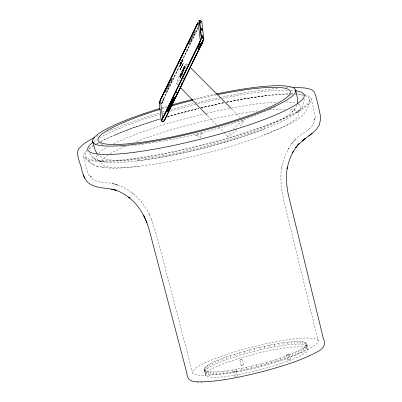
<?xml version="1.0" encoding="UTF-8"?>
<svg xmlns="http://www.w3.org/2000/svg" width="402" height="402" viewBox="0 0 402 402"><rect width="100%" height="100%" fill="white"/><g stroke="black" fill="none" stroke-linecap="round" stroke-linejoin="round"><path stroke-width="0.3" stroke-dasharray="2.01 1.51" d="M181.141 67.727L181.734 66.209L181.011 67.903L181.729 66.204L181.357 66.898L181.553 66.531M181.181 67.647L181.729 66.41L181.141 67.677L181.352 66.958M165.343 91.626L165.91 91.852L165.317 91.983M165.86 91.269L166.307 90.937L165.795 91.229M166.634 89.947L166.383 90.495M167.805 87.118L168.327 86.877L167.91 86.556M168.317 85.752L168.724 86.068L168.312 86.35M170.438 82.204C170.614 81.299 170.87 81.732 170.358 82.199M171.388 79.968L171.483 80.445L170.966 80.42M181.905 66.179L182.337 65.164M189.141 44.004C189.478 43.612 188.362 44.597 188.955 44.326M189.427 42.974C189.915 43.743 188.287 43.446 189.427 43.456M190.166 41.28L190.166 41.868M190.453 40.426L190.633 41.004M191.905 37.708C192.432 37.2 192.392 36.989 191.98 37.758M192.573 35.637L192.714 36.074L193.141 35.909L192.985 35.487L192.94 36.064L192.553 35.647M192.468 36.306C193.206 36.456 192.322 37.386 192.131 36.657C192.387 37.376 193.196 36.351 192.427 36.286M194.176 32.637L194.749 32.602L194.437 32.15M194.995 31.376C195.603 32.054 194.221 32.376 194.99 31.356M195.578 30.793C194.598 31.713 195.694 30.421 195.553 30.949M182.669 64.677L182.764 63.953L181.925 66.174L181.995 65.787M180.207 69.511L180.784 68.199L180.091 70.043L180.789 68.184M200.095 137.75L200.503 135.755L201.638 134.052M181.689 66.33L181.121 67.606L181.332 67.119M180.679 68.657L180.734 68.214M180.764 75.345L180.181 77.244L180.267 76.727M180.684 68.596L180.478 68.998L180.634 68.496M180.568 65.003L180.312 65.39L181.006 63.943L180.317 65.4L180.076 65.255L180.387 64.476M180.327 65.38L180.764 63.833L181 63.953M181.387 63.295L181.563 62.662M181.759 62.551L181.242 63.395M181.322 62.546L181.016 63.355L181.704 61.903L181.95 62.024L181.593 62.908M181.689 62.41L181.885 62.25M182.312 60.521C183.82 58.838 181.352 63.129 182.267 60.612M182.649 59.998L182.061 61.471L182.503 60.727M304.043 98.791C304.5 104.475 301.405 109.625 296.696 112.66M309.585 99.49C309.168 121.303 279.44 127.263 264.044 135.087M181.227 67.501L181.483 66.687M180.181 69.365L180.357 68.903L180.262 69.159M181.9 66.149L182.644 64.471M181.91 62.114L181.794 62.471M181.443 75.636L182.598 72.335A3.246 0.271 -64.7 0 1 181.342 75.591L181.443 75.636A3.246 0.271 -64.7 0 0 182.694 72.385L182.267 73.31M165.338 91.998L165.905 91.762L165.322 91.681M166.338 90.465L166.609 89.942M166.86 89.666L166.865 89.028M167.498 88.651C167.674 87.535 167.227 89.711 166.905 88.395M167.9 87.822C168.152 87.088 166.966 88.721 167.92 87.671M167.805 87.093L168.282 87.008L168.071 86.571M168.348 86.335L168.684 86.179L168.473 85.742M168.559 85.405L169.071 85.41L168.875 84.912M169.353 84.676L169.358 84.108M169.413 83.782C170.232 83.325 170.016 83.857 169.327 83.676M170.121 82.44C169.88 83.621 170.599 82.641 169.82 82.475M171.116 81.204C171.056 79.943 170.925 82.154 171.131 81.013M171.523 80.375L171.363 79.978M171.368 79.591C172.041 80.249 172.036 78.571 171.352 79.259M171.825 78.822L172.287 78.787L172.262 78.365M191.533 39.22C191.613 38.306 191.488 40.039 190.94 39.22M191.935 38.396L191.407 38.491M193.543 35.085C193.759 34.461 192.734 35.994 193.558 34.889M193.417 34.356L193.945 34.26L193.483 33.853M193.915 33.577C194.362 33.004 194.447 32.879 193.99 33.622M194.196 32.647L194.729 32.617L194.478 32.175M162.041 103.208L161.9 103.56L161.946 103.023A3.739 0.317 -64.7 0 1 161.981 102.791M180.408 68.893L180.659 68.511M163.559 99.173L162.026 103.088L163.624 98.912M182.222 61.365L182.443 60.823M161.961 103.173L161.825 103.525L161.961 103.173M182.865 60.184L181.985 61.405M180.98 64.054L180.895 64.31L181.006 64.008M181.965 65.863L182.624 64.461M181.232 63.426L181.619 62.812M205.352 374.84L204 369.508L204.156 368.634L205.935 366.549L209.608 364.086L218.356 359.89L230.286 355.423L254.371 348.403L278.676 343.348L287.149 342.162L297.47 341.444L302.379 341.69L305.475 342.519L306.651 343.891L307.997 349.227A52.908 8.276 -14.2 0 1 231.838 375.619A52.908 8.276 -14.2 0 1 230.185 361.252A52.908 8.276 -14.2 0 1 307.997 349.227M306.982 345.805C301.244 342.615 294.063 344.625 287.822 344.831C275.048 346.368 262.451 349.107 250.019 352.368C238.366 355.529 226.763 359.081 215.718 364.006C211.96 366.252 206.196 367.619 204.673 372.177L205.015 372.925C210.754 376.116 217.939 374.106 224.18 373.905C236.949 372.363 249.547 369.629 261.983 366.363C273.636 363.202 285.234 359.649 296.279 354.725C300.043 352.479 305.806 351.112 307.324 346.559L306.309 343.137M204 369.508L204.342 370.257C210.08 373.448 217.266 371.438 223.502 371.237C236.275 369.694 248.873 366.961 261.305 363.699C272.963 360.534 284.561 356.986 295.606 352.062C299.369 349.81 305.133 348.444 306.651 343.891M181.543 62.667L181.945 62.014M168.609 85.44L169.121 85.144M172.327 78.722L172.267 78.39M190.724 40.878L190.568 40.476M181.312 63.25L181.418 62.923M182.201 65.581L182.046 65.817L182.277 65.24M180.252 65.26L180.86 63.883L180.503 64.546M182.071 61.466L182.252 61.31M161.755 103.49L162.137 102.289M180.98 67.918L181.136 67.546M185.166 66.491L183.287 70.983M180.227 75.3L179.82 76.506M181.558 66.717L181.397 67.109M180.528 65.079L180.965 64.104M182.694 60.612L182.191 61.526M161.785 103.043L161.699 103.354A4.457 0.377 -64.7 0 0 161.659 103.55M181.674 62.39L181.543 62.652L181.81 62.189M180.016 76.244L179.92 76.556L180.111 75.787M181.458 75.405L181.614 74.903M162.046 102.58L162.081 102.455A4.683 0.392 -64.7 0 1 162.358 101.736L197.98 28.055M181.357 63.35L181.443 62.928M161.785 103.043L161.996 102.42M180.649 64.838L180.739 64.662M182.528 60.973L182.624 60.797M180.654 75.687L180.473 76.36M169.086 85.35L168.951 84.938M290.54 94.44L288.877 97.596M184.995 66.913L184.061 69.385M185.096 66.958L184.684 68.084M180.156 75.812L180.789 73.852M184.83 67.561L184.965 66.119M180.588 74.491L180.322 75.345L180.92 73.556M180.423 76.335L180.131 77.219L180.694 76.38M182.488 60.732L182.634 60.476M296.847 105.239C290.797 117.515 275.998 121.625 264.556 127.308C242.225 136.378 219.02 143.112 195.633 148.851C173.533 154.061 151.167 158.614 128.474 160.167C118.399 160.147 106.379 162.026 98.158 154.815M162.282 101.701L198.055 28.09M181.111 67.451L181.287 67.044M180.759 74.209L181.629 72.365L181.136 73.345M184.639 68.059L184.397 68.762M180.754 64.34L180.855 64.109L180.619 64.586M181.488 66.737L181.563 66.546M201.111 42.712L201.392 42.084M201.161 42.738L201.327 42.366M201.523 42.14L201.307 42.602M182.141 65.586L182.257 65.33M182.975 69.34L180.97 73.581M182.357 70.837L184.086 67.42L183.342 68.556M182.809 69.988L183.438 68.601L183.141 69.104M162.986 100.42L163.106 100.143M181.895 73.837L183.116 71.315M181.94 73.862L181.769 74.239L182.443 72.752M183.026 69.36L183.091 69.084M184.171 69.003L183.679 70.069M180.448 64.616L180.106 65.27M181.387 62.687L181.252 63.235M181.443 62.617L181.799 61.953M181.84 73.817L180.081 77.194M183.935 69.787L184.106 69.405M182.548 70.295L182.418 70.576A3.09 0.261 -64.7 0 1 182.101 71.224L181.257 72.847M182.342 72.707L183.498 70.687L182.905 71.591M181.669 74.194L181.227 75.104M201.322 42.788L201.447 42.522M183.729 70.089L183.237 70.958M183.654 70.375L183.779 70.114M163.348 98.776L198.091 27.316M183.01 63.451L183.176 63.154L183.081 63.898L183.217 63.471M180.232 69.461L180.523 68.953L180.222 69.581M200.734 43.431L201.508 42.019M182.357 70.948L181.855 71.827M181.453 74.898L180.493 76.631M180.428 64.39L180.769 63.843M181.367 62.461L181.709 61.913M201.322 42.25L201.497 41.919M182.598 72.305L182.789 71.923M181.121 75.445L180.779 76.109M182.081 65.878L182.071 65.707M183.769 67.858L183.634 68.104L183.905 67.621M179.794 76.621L180.287 75.968M179.965 76.3L180.543 75.375M180.538 76.656L180.181 77.244L180.699 75.269M200.457 23.115L200.995 22.236A4.181 0.352 -64.7 0 0 200.673 22.738M200.533 23.15L201.07 22.271M239.783 360.097L242.481 359.423L243.833 364.755L242.506 365.312L241.13 365.428L239.783 360.097L242.481 359.423M234.909 376.614L233.708 371.875L236.22 371.136L237.763 376.533M236.411 371.197L233.708 371.875M241.13 365.428L243.833 364.755M286.47 354.72L289.174 354.046L290.525 359.378L289.199 359.936L287.822 360.051L286.47 354.72L289.174 354.046M287.822 360.051L290.525 359.378M200.477 23.406L200.96 22.658L200.714 22.854M183.855 67.596L184.433 66.893L184.232 67.094M200.508 23.18L200.719 22.854M180.237 75.943L180.799 75.32M180.488 60.551L180.789 60.29M183.985 67.375L184.282 67.114M171.337 79.315L171.94 79.37L171.423 79.651M184.181 67.069L184.744 66.4M184.387 66.868L185.091 66.079M184.624 66.631L184.905 66.3M292.234 111.962L293.359 110.696M294.073 109.867L295.229 108.57M184.689 66.375L185.066 66.164L184.809 66.255M191.086 40.094L190.774 40.24M191.035 40.175L191.005 39.647M189.829 42.627C188.94 43.12 190.684 42.059 189.463 42.12M201.678 134.017L202.291 133.534M193.422 33.924L193.965 34.105L193.442 34.361M180.116 63.606L181.543 60.908L181.076 59.787M275.35 106.937C226.532 128.906 173.458 142.172 120.128 146.589M202.261 133.549L195.658 135.172L196.955 135.409M96.465 136.474L99.274 135.127M169.312 84.666L169.378 84.103M107.294 131.444L128.7 122.952L159.715 112.756M115.294 134.725L132.504 128.037L160.041 118.937M264.712 128.831C223.075 144.665 179.493 155.644 135.283 161.127M179.392 63.37L180.166 63.581M235.713 376.85L236.738 376.573M189.97 41.893L189.749 41.713L190.161 41.848M162.066 112.068L165.006 111.213M167.142 116.826L198.744 108.354M170.89 109.5L193.854 103.389M195.07 103.093L219.281 97.52M201.09 107.786L224.055 102.646M219.874 97.395L249.707 91.767L277.893 88.159M226.467 102.143L249.004 98.013L268.008 95.364M166.82 89.646L167.116 89.375L166.825 89.043M138.961 166.302C126.414 167.579 113.55 169.463 101.038 166.976M190.051 41.25L190.342 41.522M285.827 87.606L290.877 87.445M180.895 60.275L181.523 60.637M89.762 152.785C92.128 159.066 98.797 161.524 105.007 162.061M85.817 157.162C88.596 162.559 94.204 166.287 100.259 166.8M98.736 160.845L101.46 161.383M96.5 166.076L104.651 167.669M189.654 42.094L189.925 42.527L189.91 42.235M171.89 78.862L172.347 78.606M103.399 145.293L101.41 144.514L99.098 142.67M197.025 135.439L198.568 136.353L199.774 137.836M191.463 38.517L191.955 38.24M186.372 49.064C188.834 49.587 186.649 51.466 185.136 49.351M190.97 39.652L191.126 40.049L191.111 39.763M171.021 80.475L171.543 80.219M90.686 176.483L91.581 177.076L88.842 175.106L88.088 173.443L83.42 156.071M179.413 62.913L180.232 62.933L181.488 60.199M92.555 157.262L94.274 158.544M94.364 158.594L96.058 159.855M88.52 161.202L90.314 162.539M91.983 163.755L93.731 165.061M186.563 63.687A11.14 0.819 -63.8 0 1 179.604 79.335A11.14 0.819 -63.8 0 1 178.699 77.968A11.14 0.819 -63.8 0 1 186.563 63.687L187.89 65.023M231.652 108.977L240.049 117.414M242.26 119.63L243.587 120.967M176.679 83.636L177.985 84.993M178.423 85.445L179.729 86.802M207.618 115.746L216.768 125.243M218.512 127.052L223.306 132.027M223.738 132.479L227.663 136.549M166.925 88.681L167.297 88.807L167.513 88.455M190.955 39.23L191.332 39.381L191.543 39.029M189.463 43.024L189.538 43.18M89.752 175.709C94.586 184.428 107.857 181.423 115.635 184.262L112.264 183.613L118.248 185.176L115.907 184.317L121.972 186.654L127.781 189.834L133.203 193.679L131.951 192.744C139.253 198.493 145.102 205.904 149.253 214.206L148.815 213.236L152.102 220.648L151.67 219.698L157.202 237.25L192.437 372.393M306.495 344.765L307.173 347.434M305.475 342.519L306.153 345.187M305.852 345.755L306.525 348.423M304.163 342.037L304.837 344.7M304.716 346.851L305.394 349.519M302.379 341.69L303.053 344.358M303.108 348.042L303.781 350.705M300.138 341.494L300.812 344.162M301.038 349.313L301.716 351.981M297.47 341.444L298.143 344.107M298.53 350.66L299.204 353.323M294.395 341.534L295.068 344.202M295.606 352.062L296.279 354.725M290.942 341.775L291.616 344.444M292.294 353.509L292.968 356.172M287.149 342.162L287.822 344.831M288.626 354.986L289.299 357.654M283.043 342.685L283.722 345.353M284.636 356.479L285.309 359.147M278.676 343.348L279.35 346.011M280.36 357.976L281.038 360.644M274.084 344.137L274.757 346.8M275.847 359.458L276.526 362.127M269.31 345.047L269.983 347.71M271.139 360.921L271.812 363.584M264.4 346.067L265.074 348.735M266.275 362.338L266.948 365.001M259.406 347.187L260.079 349.856M261.305 363.699L261.983 366.363M254.371 348.403L255.044 351.072M256.28 364.991L256.953 367.659M249.346 349.7L250.019 352.368M251.245 366.207L251.918 368.875M244.376 351.062L245.049 353.73M246.25 367.333L246.923 370.001M239.512 352.479L240.185 355.147M241.341 368.353L242.014 371.021M234.803 353.936L235.477 356.604M236.567 369.262L237.24 371.93M230.286 355.423L230.964 358.092M231.974 370.051L232.647 372.719M226.014 356.921L226.693 359.584M227.607 370.709L228.281 373.378M222.025 358.413L222.703 361.081M223.502 371.237L224.18 373.905M218.356 359.89L219.03 362.559M219.708 371.619L220.381 374.287M215.045 361.338L215.718 364.006M216.256 371.86L216.929 374.528M212.12 362.74L212.794 365.408M213.181 371.956L213.854 374.624M209.608 364.086L210.286 366.755M210.512 371.905L211.186 374.574M207.543 365.358L208.216 368.026M208.271 371.704L208.95 374.373M205.935 366.549L206.608 369.217M206.487 371.363L207.161 374.031M204.799 367.644L205.477 370.312M205.171 370.88L205.849 373.548M204.156 368.634L204.829 371.302M204.342 370.257L205.015 372.925M318.213 341.007A64.833 10.14 -14.2 0 0 222.869 355.745A64.833 10.14 -14.2 0 0 224.894 373.347A64.833 10.14 -14.2 0 0 318.213 341.007L284.933 205.377C281.908 192.598 279.47 179.312 281.862 166.207L281.651 167.408L283.32 160.715L285.681 154.383L288.646 148.373L287.621 149.946L292.274 142.76L291.189 144.424L295.375 139.529L293.354 141.479C299.078 133.168 315.314 129.756 314.952 117.665L314.61 119.59L315.464 116.701L311.309 99.199M233.245 129.173A11.14 1.392 -44.5 0 1 243.049 120.967A11.14 1.392 -44.5 0 1 239.245 127.042M236.693 129.66A11.14 1.392 -44.5 0 1 228.261 136.529A11.14 1.392 -44.5 0 1 230.592 132.032M297.525 93.917A117.464 18.376 -14.2 0 1 211.799 142.866A117.464 18.376 -14.2 0 1 86.752 150.338M88.927 148.534A117.464 18.376 -14.2 0 1 95.872 144.037M96.339 143.77A117.464 18.376 -14.2 0 1 98.284 142.695M100.359 141.605A117.464 18.376 -14.2 0 1 160.488 118.801M167.619 116.686A117.464 18.376 -14.2 0 1 198.774 108.349M201.131 107.781A117.464 18.376 -14.2 0 1 224.2 102.616M226.612 102.123A117.464 18.376 -14.2 0 1 290.344 93.766M290.927 93.761A117.464 18.376 -14.2 0 1 293.41 93.772M304.806 95.621A115.726 18.105 -14.2 0 1 200.156 145.464A115.726 18.105 -14.2 0 1 88.36 149.871M89.299 149.047A115.726 18.105 -14.2 0 1 92.817 146.444M94.706 145.228A115.726 18.105 -14.2 0 1 96.254 144.293M97.344 143.66A115.726 18.105 -14.2 0 1 98.892 142.795M101.088 141.615A115.726 18.105 -14.2 0 1 160.423 118.982M167.433 116.887A115.726 18.105 -14.2 0 1 198.719 108.505M201.04 107.942A115.726 18.105 -14.2 0 1 224.366 102.731M226.738 102.249A115.726 18.105 -14.2 0 1 288.35 94.148M290.746 94.133A115.726 18.105 -14.2 0 1 293.123 94.163M295.344 94.249A115.726 18.105 -14.2 0 1 304.148 95.43M290.46 109.555A101.631 15.899 -14.2 0 1 202.608 154.137A101.631 15.899 -14.2 0 1 107.806 155.348M110.178 153.805A101.631 15.899 -14.2 0 1 125.273 146.142M133.333 142.77A101.631 15.899 -14.2 0 1 259.436 110.666M269.124 109.666A101.631 15.899 -14.2 0 1 285.631 109.148M298.204 104.053A105.158 16.452 -14.2 0 1 202.93 148.092A105.158 16.452 -14.2 0 1 97.344 155.001M98.892 153.142A105.158 16.452 -14.2 0 1 107.666 146.916M113.65 143.745A105.158 16.452 -14.2 0 1 204.286 113.887M206.633 113.334A105.158 16.452 -14.2 0 1 231.105 108.138M231.698 108.027A105.158 16.452 -14.2 0 1 277.46 102.038M285.922 101.947A105.158 16.452 -14.2 0 1 295.591 103.088M93.646 141.66A111.605 17.457 -14.2 0 1 97.525 139.092M99.585 137.876A111.605 17.457 -14.2 0 1 159.7 114.294M162.654 113.399A111.605 17.457 -14.2 0 1 164.343 112.897M170.041 111.228A111.605 17.457 -14.2 0 1 196.95 104.073M197.538 103.927A111.605 17.457 -14.2 0 1 220.055 98.827M222.492 98.324A111.605 17.457 -14.2 0 1 288.149 90.138M290.54 90.224A111.605 17.457 -14.2 0 1 294.721 90.576M162.373 107.706A104.731 16.381 -14.2 0 1 167.373 106.223M193.171 99.269A104.731 16.381 -14.2 0 1 215.643 94.108M162.036 108.761A99.158 15.512 -14.2 0 1 166.634 107.374M194.05 99.952A99.158 15.512 -14.2 0 1 216.216 94.912M181.342 75.591A3.246 0.271 -64.7 0 1 182.598 72.335M181.392 75.616A3.246 0.271 -64.7 0 1 182.649 72.36M196.075 135.152L195.658 135.172L196.075 135.152"/><path stroke-width="0.6" d="M201.789 21.437C199.759 21.316 197.96 18.829 201.789 21.437L203.759 38.502L203.206 39.748M203.759 38.502L201.447 37.547L201.774 37.642M201.442 37.703C205.759 37.376 202.256 42.17 201.578 44.17L164.488 120.233M168.544 109.585L168.373 109.063M169.719 107.671L169.267 107.309L169.202 107.867L169.714 107.635L169.272 107.344L169.197 107.831M170.699 104.354C171.87 103.339 170.594 105.545 170.88 103.997M172.131 102.636C171.473 103.781 171.443 101.5 172.136 102.666M173.131 99.47C173.297 98.183 174.232 100.133 173.167 99.505M181.332 83.149L181.066 83.47L181.372 83.189M197.879 48.155L198.754 48.376L200.724 44.326M200.734 44.26L200.719 44.22M199.829 20.386L199.538 20.547M201.518 21.934L201.678 21.261M168.287 109.279C168.739 108.163 169.212 110.188 168.302 109.354M171.498 102.671L171.679 102.349M173.106 99.359L173.448 99.048M297.445 103.57L297.681 99.349L295.746 90.319M161.669 120.173C159.901 120.494 163.493 122.826 163.709 121.102M171.84 102.354C170.679 102.404 171.222 104.681 171.719 103.384M160.453 100.545L162.539 118.072M200.286 40.371L198.196 22.844M201.387 37.979L201.382 38.23M198.166 48.441L197.9 47.893L199.774 43.949M201.05 45.21L202.643 42.054L202.382 42.331M199.829 44.014L200 43.793M181.297 80.099L181.689 79.284M172.82 100.43C172.398 99.269 174.081 100.44 172.88 100.44M183.548 78.209L183.925 78.038L183.558 78.239M203.477 39.496L203.382 39.893M201.116 28.552L202.221 29.06M202.452 42.15L202.442 42.511M181.634 79.37L181.272 80.199M160.468 100.55L160.705 99.781M159.292 102.691A5.558 0.467 -64.7 0 0 159.252 102.947L161.242 120.675L163.363 121.595M200.035 41.13L200.271 40.361M201.342 38.215L201.286 38.557M168.508 110.113L168.131 110.379M200.518 46.014L200.387 46.436M159.358 102.6L159.725 101.389M203.301 39.853L203.211 40.14L203.367 39.632A4.774 0.402 -64.7 0 0 203.412 39.316L203.492 39.351M200.528 46.019L200.342 46.577M202.613 41.341L202.392 41.964M203.02 40.391L202.809 41.014M202.02 43.094A4.226 0.357 -64.7 0 0 202.146 42.823L203.1 40.426A4.181 0.352 -64.7 0 1 202.804 41.225L201.945 43.195A4.623 0.387 -64.7 0 1 201.502 44.13M201.251 38.537L200.809 39.868M168.458 109.927L167.996 109.831L167.996 110.349M169.523 106.62C169.945 107.842 170.152 106.133 169.669 106.49M171.543 102.515C169.9 104.952 173.081 102.897 171.106 103.42M173.548 98.384L173.689 98.817L174.141 98.5L173.764 98.194L173.563 98.681L174.116 98.616M159.504 102.128L160.604 99.309A5.08 0.427 -64.7 0 1 161.112 98.214L197.266 23.939M201.191 38.723L200.854 39.642M202.899 41.883L202.94 41.758M201.518 37.738C201.809 36.778 204.427 39.22 203.573 38.491M203.095 40.471L202.804 41.225M161.182 120.354L161.358 120.771M202.714 41.26L202.402 42.024M201.156 44.893L201.332 44.461M159.85 101.198L160.056 100.681M200.472 40.677L200.769 39.853M160.72 99.791L160.81 99.52M200.02 41.125L199.658 42.004M202.362 42.718L202.05 43.451M169.93 105.791C170.403 107.048 170.513 105.198 170.111 105.646M172.342 100.822C172.654 102.098 173.116 100.239 172.488 100.691M172.739 100.003L172.96 100.495M200.668 40.11L200.347 40.979M202.166 42.622L201.703 43.522M202.477 42.059L202.593 41.788M160.182 100.374L160.644 99.324A5.08 0.427 -64.7 0 1 161.147 98.229L184.87 49.436M160.825 99.53L161.076 98.907M202.261 42.29L201.915 43.069A4.226 0.357 -64.7 0 0 202.07 42.788L202.191 42.506M199.588 48.451L199.764 48.069M201.593 43.944L201.698 43.753M200.307 40.964L199.915 41.944M159.363 103.46L159.197 103.173L159.343 103.651M200.201 41.2L199.789 42.21M202.02 43.235L202.261 42.707M161.091 98.917L197.03 24.974M199.643 41.999L163.709 115.942M199.754 42.195L199.492 42.748M201.864 43.607L201.613 44.109M201.608 43.778L201.729 43.522A4.226 0.357 -64.7 0 0 201.834 43.29M201.834 43.672L201.226 44.858M201.925 43.717L201.216 45.069M199.528 42.768L163.262 117.258M165.478 118.218L201.809 43.562A4.226 0.357 -64.7 0 0 201.915 43.331M178.508 62.878L185.473 48.642M185.297 48.466L197.849 22.798M185.136 49.351L185.473 48.657M161.483 97.897L163.403 93.942M165.604 89.425L170.272 79.822M171.644 76.998L177.136 65.702M186.513 46.406L191.638 35.868M192.181 34.758L197.307 24.215M175.433 92.334L175.749 91.606M163.765 116.846L175.629 92.445L175.413 92.299M177.835 92.631L175.785 91.646L199.578 43.19M167.659 111.173C168.875 111.178 167.147 109.977 167.599 111.168M168.745 108.233C169.287 109.54 169.031 107.646 169.066 108.143M163.393 121.399L163.629 121.067L163.403 121.535M201.462 44.014L198.372 50.24M165.629 117.731L201.487 44.024M201.744 43.657L201.573 44.004M197.015 24.969L197.965 23.185M163.725 115.947L163.328 116.701M165.735 117.565L165.378 118.278M165.81 117.6L164.629 119.826M199.558 48.295L199.774 47.858M197.357 23.663L197.985 22.542M163.076 117.625L163.297 117.278M163.343 116.711L163.016 117.299M162.89 117.982L163.112 117.645M165.317 118.525L164.649 119.786M165.277 118.469L165.046 118.917M162.931 117.997L162.524 118.67M162.75 118.344L162.368 118.952M164.79 119.374L164.926 119.138L164.674 119.58M198.92 50.18L199 50.034M163.031 117.304L162.77 117.731M161.81 119.886L162.408 118.972M162.262 119.228L161.704 120.042M164.518 120.002L164.413 120.193A4.683 0.392 -64.7 0 1 164.101 120.685M197.95 23.175L198.146 22.919M162.589 117.997L162.785 117.736M164.524 119.997L164.227 120.424M198.774 21.075L199.156 20.602M173.312 100.274L173.036 100.47M172.106 102.746L171.83 102.942M171.307 104.399L170.714 104.394M169.694 107.711L169.418 107.907M168.895 109.359L168.619 109.555M168.488 110.188L168.212 110.384M198.874 20.919L199.211 20.537M161.745 120.062L161.413 120.409M164.021 120.806L163.79 121.077M164.096 120.841L163.82 121.148M168.775 108.238L168.795 108.656M167.574 110.711L167.664 111.208M201.131 45.205L200.814 45.27M170.473 104.832C169.8 105.982 171.724 105.012 170.473 104.832C169.76 105.716 171.634 105.309 170.589 104.806M175.498 92.354L177.614 93.259M171.157 103.314L171.649 103.284M167.92 109.922L168.403 109.867M146.474 221.703L146.941 222.733L143.81 215.688L146.474 221.703L149.016 229.065L186.85 373.091C186.89 381.744 194.719 382.146 201.508 381.9C222.869 381.181 243.843 376.332 264.476 371.096C282.34 366.096 300.405 360.916 316.806 352.077C322.032 349.634 326.901 345.112 323.464 338.997L288.249 194.317C286.465 185.397 285.797 176.187 287.35 167.187L287.128 168.468L288.641 162.388L290.802 156.594L293.51 151.107L292.435 152.755L296.776 146.052L295.646 147.78L299.42 143.368L297.339 145.383L305.842 138.117L302.56 140.544L312.193 133.399L316.248 129.565L319.439 124.856L320.5 119.082L320.404 115.67L318.228 105.595L315.821 96.083L313.997 91.51L311.902 89.937L308.671 88.736L304.555 87.948L293.239 87.37M172.081 101.525C171.438 102.746 173.337 101.54 172.051 101.575C171.483 102.59 173.292 101.686 172.086 101.56M168.348 109.058L168.92 109.279M167.544 110.706L168.096 110.811L167.734 111.198M308.681 136.002L312.193 133.399M199.261 20.437L199.327 20.437A5.598 0.472 -64.7 0 1 199.392 20.427L201.417 37.848M174.096 97.379C173.433 98.555 175.388 97.485 174.061 97.4C173.493 98.495 175.297 97.505 174.101 97.415M202.261 30.306L201.598 30.065M94.887 137.323C88.777 140.866 81.465 143.986 77.877 150.433C76.571 157.584 81.124 164.483 82.134 171.458C83.636 176.116 85.43 181.347 89.872 184.021C97.309 188.342 106.339 187.905 114.525 189.724L111.645 189.171L116.565 190.493L114.143 189.603L119.61 191.709L124.841 194.578L129.796 198.091L128.474 197.101C135.152 202.357 140.494 209.14 144.288 216.733M168.066 109.821L168.136 110.414M199.613 20.361L201.739 21.472M202.176 35.768L202.387 35.843M170.413 105.736C169.307 105.475 170.538 106.922 170.468 105.791M169.016 108.731L169.317 108.46L168.986 108.103M200.116 43.763L200.126 43.813M202.97 36.878C200.608 33.728 203.306 38.265 202.915 36.873M173.77 98.229L174.146 98.535M172.966 99.882L173.337 100.193M201.126 381.89L201.508 381.9M197.608 381.825L198.015 381.83M169.865 106.5C168.805 106.696 170.453 107.57 170.006 106.535M202.819 36.049L202.568 35.949L202.894 36.085M200.181 43.763L200.618 44.019M173.403 99.013L173.744 99.359L173.217 99.565M171.071 103.977L171.332 104.279M202.226 30.115L201.784 29.934M159.212 103.294L159.378 103.585M201.116 28.547L201.231 29.587L201.925 29.994M161.79 120.861L163.137 121.494M201.593 28.909L202.05 29.155M190.543 67.687L231.21 108.535M180.166 87.254L207.181 115.294M200.633 43.979L200.719 44.28M97.359 153.976L95.229 150.358L92.636 141.489M83.244 174.855L84.802 178.272M202.226 29.055L202.347 30.115M201.427 37.924L199.372 20.442A5.598 0.472 -64.7 0 0 199.286 20.417M295.857 90.726A111.605 17.457 -14.2 0 1 200.307 139.223A111.605 17.457 -14.2 0 1 93.158 142.022M216.211 93.993A104.731 16.381 -14.2 0 1 280.626 103.475A104.731 16.381 -14.2 0 1 115.319 145.986A104.731 16.381 -14.2 0 1 159.629 108.54M171.88 104.927A104.731 16.381 -14.2 0 1 192.588 99.415M217.392 94.671A99.158 15.512 -14.2 0 1 275.39 104.465A99.158 15.512 -14.2 0 1 119.515 144.388A99.158 15.512 -14.2 0 1 160.333 109.284M171.302 106.017A99.158 15.512 -14.2 0 1 192.839 100.249M172.307 100.967C172.875 102.023 173.076 100.018 172.307 100.967M202.141 36.728C202.442 38.527 203.859 36.959 202.151 36.718"/></g></svg>
